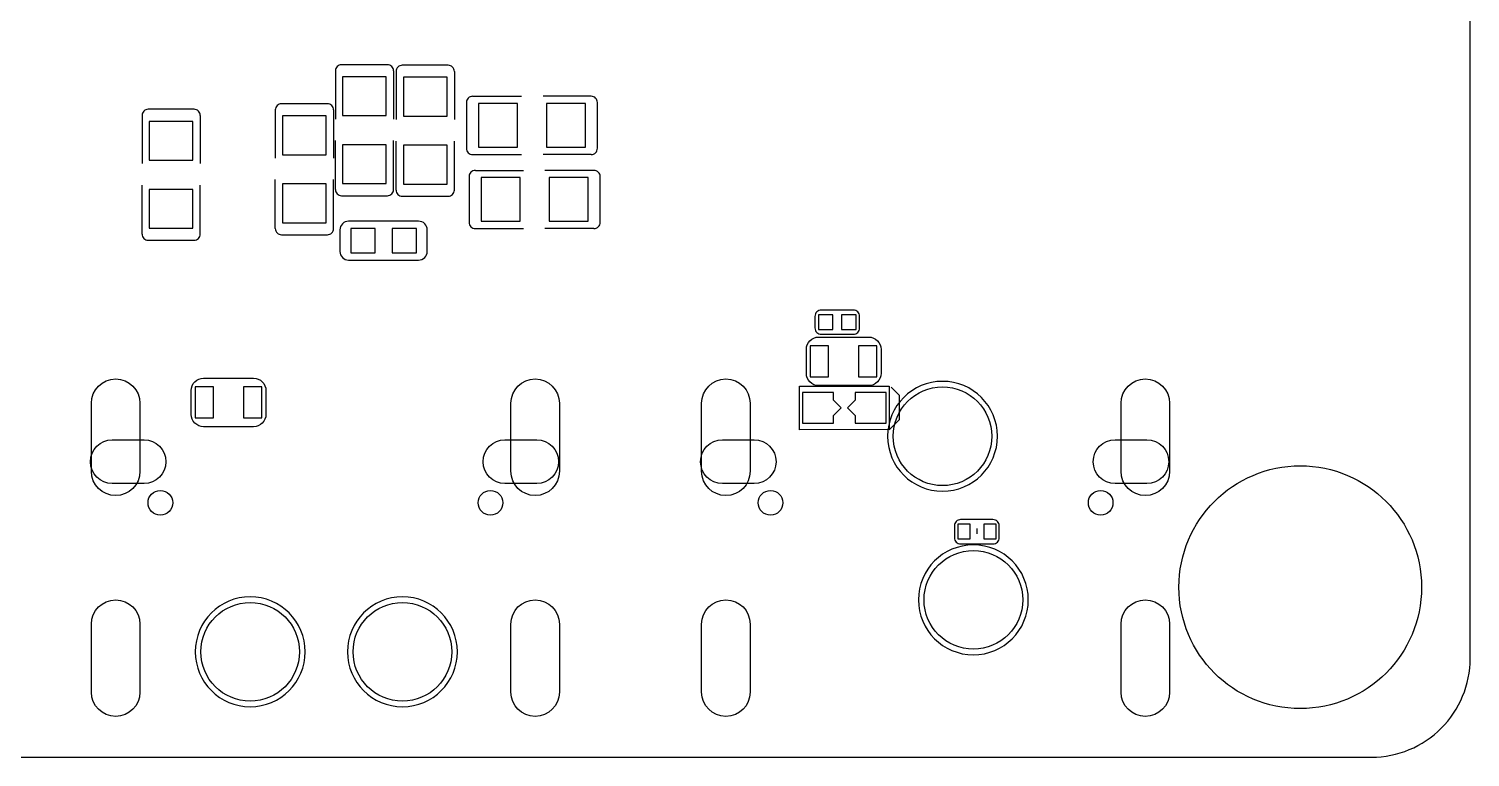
# Model space of a CAD drawing. Extents: x -44.4 to 20.6, y -3.9 to 26.1.
# Drawn here: x -9.07 to 20.62, y -3.94 to 11.06 of the extents above; entities that cross this region are included whole.
import ezdxf

# ---------------------------------------------------------------- set-up
doc = ezdxf.new("R2010")
doc.units = 0
for name, color, linetype in [('BG_OUTLINE', 254, 'CONTINUOUS'), ('PG_SILKSCREEN_BOTTOM', 1, 'CONTINUOUS'), ('PIN_BOTTOM', 1, 'CONTINUOUS')]:
    doc.layers.add(name, color=color, linetype=linetype)

msp = doc.modelspace()

# ---------------------------------------------------------------- linework, layer by layer
at = {"layer": 'BG_OUTLINE'}
msp.add_lwpolyline([(-42.343832, -3.940302), (18.592292, -3.940302, 0.414214), (20.624292, -1.908302), (20.624292, 24.027638, 0.414214), (18.592292, 26.059638), (-42.343832, 26.059638, 0.414214), (-44.375832, 24.027638), (-44.375832, -1.908302, 0.414214), (-42.343832, -3.940302)], format="xyb", dxfattribs=at)
at = {"layer": 'PG_SILKSCREEN_BOTTOM'}
for points in [[(-2.624328, 10.321036, 0.414214), (-2.751328, 10.194036)], [(-1.552448, 10.194036, 0.414214), (-1.679448, 10.321036)], [(-1.372108, 10.310368, 0.414214), (-1.499108, 10.183368)], [(-0.300228, 10.183368, 0.414214), (-0.427228, 10.310368)], [(-3.861562, 9.516364, 0.414214), (-3.988562, 9.389364)], [(-2.789682, 9.389364, 0.414214), (-2.916682, 9.516364)], [(0.076708, 9.670796, 0.414214), (-0.050292, 9.543796)], [(2.647188, 9.543796, 0.414214), (2.520188, 9.670796)], [(-6.606794, 9.402826, 0.414214), (-6.733794, 9.275826)], [(-5.534914, 9.275826, 0.414214), (-5.661914, 9.402826)], [(-0.050292, 8.598916, 0.414214), (0.076708, 8.471916)], [(2.520188, 8.471916, 0.414214), (2.647188, 8.598916)], [(0.13208, 8.144764, 0.414214), (0.00508, 8.017764)], [(2.70256, 8.017764, 0.414214), (2.57556, 8.144764)], [(-2.751328, 7.750556, 0.414214), (-2.624328, 7.623556)], [(-1.679448, 7.623556, 0.414214), (-1.552448, 7.750556)], [(-1.499108, 7.739888, 0.414214), (-1.372108, 7.612888)], [(-0.427228, 7.612888, 0.414214), (-0.300228, 7.739888)], [(-6.733794, 6.832346, 0.414214), (-6.606794, 6.705346)], [(-5.661914, 6.705346, 0.414214), (-5.534914, 6.832346)], [(-3.988562, 6.945884, 0.414214), (-3.861562, 6.818884)], [(-2.916682, 6.818884, 0.414214), (-2.789682, 6.945884)], [(-2.65811, 6.919976), (-2.65811, 6.475476, 0.414244), (-2.48031, 6.297676), (-1.036066, 6.297676, 0.414244), (-0.858266, 6.475476), (-0.858266, 6.919976, 0.414244), (-1.036066, 7.097776), (-2.48031, 7.097776, 0.414244), (-2.65811, 6.919976)], [(0.00508, 7.072884, 0.414214), (0.13208, 6.945884)], [(2.57556, 6.945884, 0.414214), (2.70256, 7.072884)], [(7.917688, 5.26669), (7.257288, 5.26669, 0.42804), (7.127748, 5.13715)], [(7.127748, 5.13715), (7.127748, 4.89839, 0.42804), (7.257288, 4.76885)], [(8.047228, 5.13715, 0.42804), (7.917688, 5.26669)], [(7.257288, 4.76885), (7.917688, 4.76885, 0.42804), (8.047228, 4.89839)], [(8.234172, 3.711956), (7.204202, 3.711956, -0.414331), (6.950202, 3.965956), (6.950202, 4.4577, -0.414331), (7.204202, 4.7117), (8.234172, 4.7117, -0.414233), (8.488172, 4.4577), (8.488172, 3.965956, -0.414233), (8.234172, 3.711956)], [(-4.435856, 2.866136), (-5.465826, 2.866136, -0.414331), (-5.719826, 3.120136), (-5.719826, 3.61188, -0.414331), (-5.465826, 3.86588), (-4.435856, 3.86588, -0.414233), (-4.181856, 3.61188), (-4.181856, 3.120136, -0.414233), (-4.435856, 2.866136)], [(10.886948, 2.66827, 1), (8.623808, 2.66827, 1), (10.886948, 2.66827)], [(10.794746, 0.952246), (10.128758, 0.952246, 0.414214), (10.001758, 0.825246)], [(10.921746, 0.579374), (10.921746, 0.825246, 0.414214), (10.794746, 0.952246)], [(11.522456, -0.700278, 1), (9.259316, -0.700278, 1), (11.522456, -0.700278)], [(10.001758, 0.579374, 0.414214), (10.128758, 0.452374)], [(10.128758, 0.452374), (10.794746, 0.452374, 0.414214), (10.921746, 0.579374)], [(-3.373882, -1.770126, 1), (-5.637022, -1.770126, 1), (-3.373882, -1.770126)], [(-0.238506, -1.770126, 1), (-2.501646, -1.770126, 1), (-0.238506, -1.770126)]]:
    msp.add_lwpolyline(points, format="xyb", dxfattribs=at)
for points in [[(-2.751328, 10.194036), (-2.751328, 9.201404)], [(-1.679448, 10.321036), (-2.624328, 10.321036)], [(-1.552448, 10.194036), (-1.552448, 9.201404)], [(-1.499108, 10.183368), (-1.499108, 9.190736)], [(-0.427228, 10.310368), (-1.372108, 10.310368)], [(-0.300228, 10.183368), (-0.300228, 9.190736)], [(-2.916682, 9.516364), (-3.861562, 9.516364)], [(-0.050292, 9.543796), (-0.050292, 8.598916)], [(0.076708, 9.670796), (1.086104, 9.670796)], [(2.520188, 9.670796), (1.527556, 9.670796)], [(2.647188, 8.598916), (2.647188, 9.543796)], [(-6.733794, 9.275826), (-6.733794, 8.283194)], [(-5.661914, 9.402826), (-6.606794, 9.402826)], [(-5.534914, 9.275826), (-5.534914, 8.283194)], [(-3.988562, 9.389364), (-3.988562, 8.396732)], [(-2.789682, 9.389364), (-2.789682, 8.396732)], [(-2.751328, 7.750556), (-2.751328, 8.759952)], [(-1.552448, 7.750556), (-1.552448, 8.759952)], [(-1.499108, 7.739888), (-1.499108, 8.749284)], [(-0.300228, 7.739888), (-0.300228, 8.749284)], [(0.076708, 8.471916), (1.086104, 8.471916)], [(2.520188, 8.471916), (1.527556, 8.471916)], [(0.00508, 8.017764), (0.00508, 7.072884)], [(0.13208, 8.144764), (1.124712, 8.144764)], [(2.57556, 8.144764), (1.566164, 8.144764)], [(2.70256, 7.072884), (2.70256, 8.017764)], [(-6.733794, 6.832346), (-6.733794, 7.841742)], [(-5.534914, 6.832346), (-5.534914, 7.841742)], [(-3.988562, 6.945884), (-3.988562, 7.95528)], [(-2.789682, 6.945884), (-2.789682, 7.95528)], [(-2.624328, 7.623556), (-1.679448, 7.623556)], [(-1.372108, 7.612888), (-0.427228, 7.612888)], [(0.13208, 6.945884), (1.124712, 6.945884)], [(2.57556, 6.945884), (1.566164, 6.945884)], [(-6.606794, 6.705346), (-5.661914, 6.705346)], [(-3.861562, 6.818884), (-2.916682, 6.818884)], [(8.047228, 4.89839), (8.047228, 5.13715)], [(6.807962, 3.702812), (8.657082, 3.702812)], [(6.810248, 2.803144), (6.810248, 3.70332)], [(8.654796, 3.70332), (8.654796, 2.803144)], [(8.69442, 3.680206), (8.86587, 3.50901)], [(8.863584, 3.513836), (8.863584, 3.005836)], [(8.863584, 3.009646), (8.657082, 2.803398)], [(8.652002, 2.806192), (6.813042, 2.803652)], [(10.001758, 0.825246), (10.001758, 0.579374)], [(10.463784, 0.766064), (10.463784, 0.656844)]]:
    msp.add_lwpolyline(points, dxfattribs=at)
at = {"layer": 'PIN_BOTTOM'}
for points in [[(-2.601849, 9.27227), (-1.701927, 9.27227), (-1.701927, 10.07237), (-2.601849, 10.07237)], [(-1.349629, 9.261602), (-0.449707, 9.261602), (-0.449707, 10.061702), (-1.349629, 10.061702)], [(0.198374, 9.521317), (0.198374, 8.621395), (0.998474, 8.621395), (0.998474, 9.521317)], [(1.598422, 9.521317), (1.598422, 8.621395), (2.398522, 8.621395), (2.398522, 9.521317)], [(-3.839083, 8.467598), (-2.939161, 8.467598), (-2.939161, 9.267698), (-3.839083, 9.267698)], [(-6.584315, 8.35406), (-5.684393, 8.35406), (-5.684393, 9.15416), (-6.584315, 9.15416)], [(-2.601849, 7.872222), (-1.701927, 7.872222), (-1.701927, 8.672322), (-2.601849, 8.672322)], [(-1.349629, 7.861554), (-0.449707, 7.861554), (-0.449707, 8.661654), (-1.349629, 8.661654)], [(-6.584315, 6.954012), (-5.684393, 6.954012), (-5.684393, 7.754112), (-6.584315, 7.754112)], [(-3.839083, 7.06755), (-2.939161, 7.06755), (-2.939161, 7.86765), (-3.839083, 7.86765)], [(1.053846, 7.095236), (1.053846, 7.995158), (0.253746, 7.995158), (0.253746, 7.095236)], [(2.453894, 7.095236), (2.453894, 7.995158), (1.653794, 7.995158), (1.653794, 7.095236)], [(-2.433193, 6.947789), (-2.433193, 6.447663), (-1.933067, 6.447663), (-1.933067, 6.947789)], [(-1.583309, 6.947789), (-1.583309, 6.447663), (-1.083183, 6.447663), (-1.083183, 6.947789)], [(7.498588, 4.86791), (7.498588, 5.16763), (7.198868, 5.16763), (7.198868, 4.86791)], [(7.976108, 4.86791), (7.976108, 5.16763), (7.676388, 5.16763), (7.676388, 4.86791)], [(7.408418, 3.894328), (7.408418, 4.529328), (7.027418, 4.529328), (7.027418, 3.894328)], [(8.405114, 3.894328), (8.405114, 4.529328), (8.024114, 4.529328), (8.024114, 3.894328)], [(-5.26161, 3.048508), (-5.26161, 3.683508), (-5.64261, 3.683508), (-5.64261, 3.048508)], [(-4.264914, 3.048508), (-4.264914, 3.683508), (-4.645914, 3.683508), (-4.645914, 3.048508)], [(7.509002, 2.935732), (7.509002, 3.094228), (7.50951, 3.094228), (7.668514, 3.253232), (7.50951, 3.412236), (7.509002, 3.412236), (7.509002, 3.570732), (6.874002, 3.570732), (6.874002, 2.935732)], [(7.956042, 3.570732), (7.956042, 3.412236), (7.955534, 3.412236), (7.79653, 3.253232), (7.955534, 3.094228), (7.956042, 3.094228), (7.956042, 2.935732), (8.591042, 2.935732), (8.591042, 3.570732)], [(10.069322, 0.860044), (10.069322, 0.555244), (10.323322, 0.555244), (10.323322, 0.860044)], [(10.609326, 0.860044), (10.609326, 0.555244), (10.863326, 0.555244), (10.863326, 0.860044)]]:
    msp.add_lwpolyline(points, close=True, dxfattribs=at)
for points in [[(-6.776339, 3.348736), (-6.776339, 1.948688, -1), (-7.776337, 1.948688), (-7.776337, 3.348736, -1)], [(1.863725, 3.348736), (1.863725, 1.948688, -1), (0.863727, 1.948688), (0.863727, 3.348736, -1)], [(5.792851, 3.348736), (5.792851, 1.948688, -1), (4.792853, 1.948688), (4.792853, 3.348736, -1)], [(14.432915, 3.348736), (14.432915, 1.948688, -1), (13.432917, 1.948688), (13.432917, 3.348736, -1)], [(-6.692773, 1.695069), (-7.347839, 1.695069, -1), (-7.347839, 2.594991), (-6.692773, 2.594991, -1)], [(1.396111, 1.695069), (0.741045, 1.695069, -1), (0.741045, 2.594991), (1.396111, 2.594991, -1)], [(5.876417, 1.695069), (5.221351, 1.695069, -1), (5.221351, 2.594991), (5.876417, 2.594991, -1)], [(13.965301, 1.695069), (13.310235, 1.695069, -1), (13.310235, 2.594991), (13.965301, 2.594991, -1)], [(-6.776339, -1.201166), (-6.776339, -2.601214, -1), (-7.776337, -2.601214), (-7.776337, -1.201166, -1)], [(1.863725, -1.201166), (1.863725, -2.601214, -1), (0.863727, -2.601214), (0.863727, -1.201166, -1)], [(5.792851, -1.201166), (5.792851, -2.601214, -1), (4.792853, -2.601214), (4.792853, -1.201166, -1)], [(14.432915, -1.201166), (14.432915, -2.601214, -1), (13.432917, -2.601214), (13.432917, -1.201166, -1)]]:
    msp.add_lwpolyline(points, format="xyb", close=True, dxfattribs=at)
for centre, radius in [((9.755378, 2.66827), 1.016), ((17.124172, -0.440182), 2.499995), ((-6.35635, 1.298702), 0.254), ((0.443738, 1.298702), 0.254), ((6.21284, 1.298702), 0.254), ((13.012928, 1.298702), 0.254), ((10.390886, -0.700278), 1.016), ((-4.505452, -1.770126), 1.016), ((-1.370076, -1.770126), 1.016)]:
    msp.add_circle(centre, radius, dxfattribs=at)

doc.saveas('drawing.dxf')
